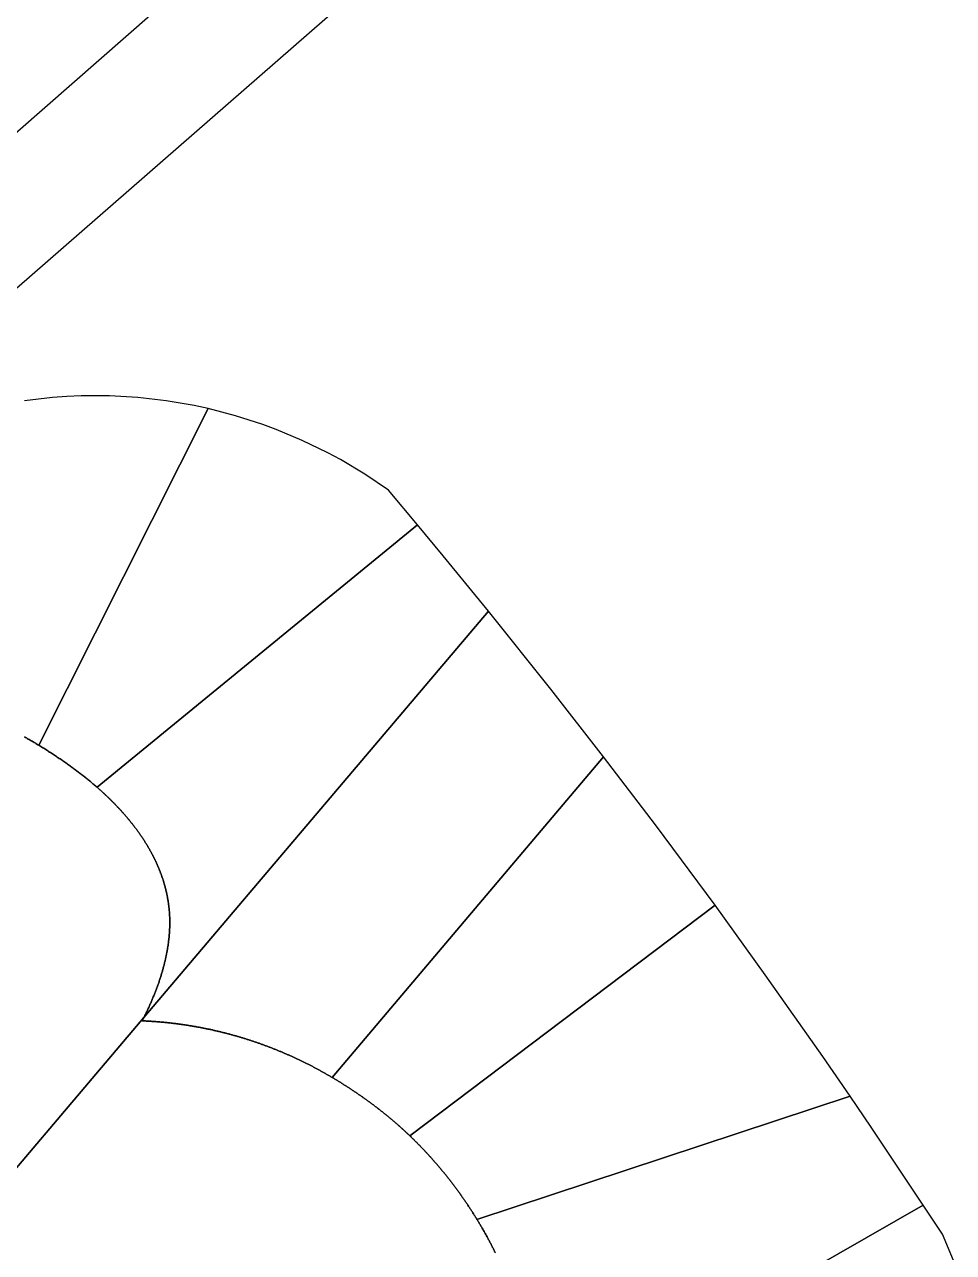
# Model space of a CAD drawing. Header units: millimetres. Extents: x 1811966 to 2218310, y 20519 to 471429.
# Drawn here: x 2134004 to 2192451, y 208720 to 286002 of the extents above; entities that cross this region are included whole.
import ezdxf

# ---------------------------------------------------------------- set-up
doc = ezdxf.new("R2010")
doc.units = ezdxf.units.MM
doc.layers.add('CLOSED_AREAS', color=7, linetype='Continuous')

msp = doc.modelspace()

# ---------------------------------------------------------------- linework, layer by layer
at = {"layer": 'CLOSED_AREAS'}
for points in [[(2182852.714, 322486.623), (2125069.815, 271825.383), (2119270.349, 271825.554), (2118654.031, 270562.615), (2116154.583, 267352.507), (2114441.373, 265249.749), (2112691.252, 263177.615), (2109541.388, 259627.005), (2106283.169, 256175.533), (2103406.557, 253298.557), (2099955.495, 250039.917), (2096405.272, 246889.597), (2092759.283, 243850.629), (2089560.579, 241336.621), (2085746.071, 238512.062), (2082408.252, 236185.918)], [(2130342.043, 266683.977), (2187766.598, 316782.946)], [(2133993.871, 241171.131), (2134055.263, 241136.829), (2134116.517, 241102.403), (2134177.63, 241067.851), (2134238.601, 241033.172), (2134299.429, 240998.363), (2134360.111, 240963.422), (2134420.646, 240928.349), (2134481.033, 240893.141), (2134541.269, 240857.796), (2134601.354, 240822.312), (2134661.285, 240786.688), (2134721.061, 240750.923), (2134780.681, 240715.013), (2134840.142, 240678.957), (2134899.443, 240642.754), (2145552.958, 261834.996), (2144678.028, 262023.715), (2142913.893, 262326.451), (2141135.438, 262528.818), (2139348.382, 262630.166), (2137558.454, 262630.166), (2136664.202, 262592.149), (2135771.397, 262528.818), (2133992.942, 262326.451)], [(2128844.596, 208570.07), (2141513.28, 223509.358), (2141519.504, 223521.776), (2141547.361, 223577.761), (2141575.013, 223633.744), (2141602.458, 223689.725), (2141629.694, 223745.701), (2141656.722, 223801.674), (2141683.54, 223857.642), (2141710.147, 223913.606), (2141736.542, 223969.564), (2141762.724, 224025.516), (2141788.693, 224081.462), (2141814.447, 224137.401), (2141839.986, 224193.333), (2141865.307, 224249.257), (2141890.412, 224305.173), (2141915.297, 224361.08), (2141939.964, 224416.977), (2141964.409, 224472.865), (2141988.634, 224528.743), (2142012.636, 224584.61), (2142036.414, 224640.466), (2142059.969, 224696.31), (2142083.298, 224752.142), (2142106.401, 224807.961), (2142129.277, 224863.768), (2142151.924, 224919.56), (2142174.343, 224975.339), (2142196.531, 225031.103), (2142218.488, 225086.851), (2142240.214, 225142.585), (2142261.706, 225198.302), (2142282.965, 225254.003), (2142303.989, 225309.686), (2142324.776, 225365.353), (2142345.328, 225421.001), (2142365.641, 225476.631), (2142385.715, 225532.242), (2142405.55, 225587.833), (2142425.145, 225643.404), (2142444.497, 225698.956), (2142463.608, 225754.486), (2142482.474, 225809.995), (2142501.096, 225865.482), (2142519.473, 225920.946), (2142537.603, 225976.388), (2142555.486, 226031.807), (2142573.121, 226087.201), (2142590.506, 226142.572), (2142607.641, 226197.917), (2142624.525, 226253.238), (2142641.157, 226308.532), (2142657.536, 226363.801), (2142673.66, 226419.043), (2142689.53, 226474.257), (2142705.143, 226529.444), (2142720.5, 226584.603), (2142735.598, 226639.733), (2142750.438, 226694.834), (2142765.017, 226749.905), (2142779.336, 226804.946), (2142793.394, 226859.957), (2142806.299, 226911.364), (2142818.975, 226962.743), (2142831.419, 227014.094), (2142843.631, 227065.417), (2142855.61, 227116.711), (2142867.355, 227167.976), (2142878.866, 227219.211), (2142890.142, 227270.417), (2142901.182, 227321.592), (2142911.985, 227372.736), (2142922.551, 227423.849), (2142932.878, 227474.931), (2142942.966, 227525.981), (2142952.814, 227576.999), (2142962.422, 227627.983), (2142971.788, 227678.935), (2142980.912, 227729.853), (2142989.793, 227780.738), (2142998.43, 227831.588), (2143006.822, 227882.403), (2143014.969, 227933.183), (2143022.869, 227983.928), (2143030.523, 228034.637), (2143037.929, 228085.309), (2143045.086, 228135.945), (2143051.994, 228186.544), (2143058.652, 228237.105), (2143065.059, 228287.629), (2143071.215, 228338.114), (2143077.118, 228388.561), (2143082.767, 228438.968), (2143088.163, 228489.336), (2143093.303, 228539.665), (2143098.189, 228589.953), (2143102.817, 228640.2), (2143107.189, 228690.406), (2143111.302, 228740.571), (2143115.157, 228790.694), (2143118.752, 228840.775), (2143122.087, 228890.814), (2143125.161, 228940.809), (2143127.973, 228990.761), (2143130.522, 229040.669), (2143132.807, 229090.532), (2143134.829, 229140.352), (2143136.585, 229190.126), (2143138.076, 229239.855), (2143139.299, 229289.538), (2143140.256, 229339.175), (2143140.944, 229388.765), (2143141.364, 229438.308), (2143141.513, 229487.804), (2143141.392, 229537.252), (2143141, 229586.652), (2143140.335, 229636.004), (2143139.398, 229685.306), (2143138.187, 229734.559), (2143136.701, 229783.763), (2143134.941, 229832.916), (2143132.904, 229882.018), (2143130.59, 229931.07), (2143127.999, 229980.071), (2143125.129, 230029.019), (2143121.98, 230077.916), (2143119.579, 230112.537), (2143117.037, 230147.132), (2143114.355, 230181.7), (2143111.533, 230216.241), (2143108.572, 230250.756), (2143105.47, 230285.244), (2143102.229, 230319.705), (2143098.849, 230354.14), (2143095.33, 230388.548), (2143091.673, 230422.929), (2143087.877, 230457.283), (2143083.943, 230491.611), (2143079.87, 230525.911), (2143075.66, 230560.185), (2143071.313, 230594.432), (2143066.828, 230628.652), (2143062.207, 230662.844), (2143057.448, 230697.01), (2143052.553, 230731.149), (2143047.521, 230765.261), (2143042.354, 230799.345), (2143037.05, 230833.403), (2143031.611, 230867.433), (2143026.037, 230901.437), (2143020.327, 230935.413), (2143014.482, 230969.362), (2143008.503, 231003.283), (2143002.389, 231037.178), (2142996.141, 231071.045), (2142989.759, 231104.885), (2142983.243, 231138.697), (2142976.594, 231172.482), (2142969.811, 231206.24), (2142962.895, 231239.97), (2142955.846, 231273.673), (2142948.665, 231307.348), (2142941.351, 231340.996), (2142933.906, 231374.616), (2142926.328, 231408.209), (2142918.618, 231441.774), (2142910.778, 231475.312), (2142902.805, 231508.822), (2142894.702, 231542.304), (2142886.469, 231575.759), (2142878.104, 231609.186), (2142869.61, 231642.585), (2142860.985, 231675.956), (2142852.231, 231709.3), (2142843.347, 231742.616), (2142834.333, 231775.904), (2142825.191, 231809.164), (2142815.919, 231842.396), (2142806.519, 231875.6), (2142796.991, 231908.777), (2142787.334, 231941.925), (2142777.55, 231975.046), (2142767.637, 232008.138), (2142757.597, 232041.202), (2142747.43, 232074.239), (2142737.136, 232107.247), (2142726.715, 232140.227), (2142716.168, 232173.179), (2142705.494, 232206.102), (2142694.694, 232238.998), (2142683.769, 232271.865), (2142672.718, 232304.704), (2142661.541, 232337.515), (2142650.239, 232370.297), (2142638.812, 232403.051), (2142627.261, 232435.777), (2142615.585, 232468.474), (2142603.785, 232501.143), (2142591.861, 232533.783), (2142579.813, 232566.395), (2142567.642, 232598.979), (2142555.347, 232631.534), (2142542.929, 232664.06), (2142530.389, 232696.558), (2142517.726, 232729.027), (2142504.94, 232761.468), (2142492.032, 232793.88), (2142479.003, 232826.263), (2142465.852, 232858.618), (2142452.579, 232890.944), (2142439.185, 232923.241), (2142425.671, 232955.509), (2142412.035, 232987.749), (2142398.279, 233019.959), (2142384.403, 233052.141), (2142370.407, 233084.294), (2142356.291, 233116.418), (2142342.055, 233148.513), (2142327.7, 233180.579), (2142313.226, 233212.616), (2142298.634, 233244.624), (2142283.922, 233276.603), (2142269.092, 233308.553), (2142254.144, 233340.474), (2142239.078, 233372.366), (2142223.895, 233404.228), (2142208.594, 233436.062), (2142193.175, 233467.866), (2142177.64, 233499.641), (2142161.988, 233531.387), (2142146.219, 233563.103), (2142130.334, 233594.79), (2142114.333, 233626.448), (2142098.217, 233658.077), (2142081.984, 233689.676), (2142065.636, 233721.245), (2142049.173, 233752.786), (2142032.596, 233784.296), (2142015.903, 233815.778), (2141999.096, 233847.229), (2141982.175, 233878.652), (2141965.14, 233910.044), (2141947.992, 233941.407), (2141930.729, 233972.741), (2141913.354, 234004.044), (2141895.865, 234035.318), (2141878.264, 234066.563), (2141860.55, 234097.777), (2141842.724, 234128.962), (2141824.785, 234160.117), (2141806.735, 234191.243), (2141788.573, 234222.338), (2141770.3, 234253.404), (2141751.916, 234284.44), (2141733.42, 234315.445), (2141714.814, 234346.421), (2141696.098, 234377.367), (2141677.271, 234408.283), (2141658.334, 234439.169), (2141639.288, 234470.025), (2141620.132, 234500.851), (2141600.866, 234531.647), (2141581.492, 234562.412), (2141562.009, 234593.148), (2141542.417, 234623.853), (2141522.717, 234654.528), (2141502.908, 234685.173), (2141482.992, 234715.787), (2141462.968, 234746.372), (2141442.837, 234776.926), (2141422.598, 234807.449), (2141402.253, 234837.943), (2141381.8, 234868.406), (2141361.242, 234898.838), (2141340.576, 234929.24), (2141319.805, 234959.612), (2141298.929, 234989.953), (2141277.946, 235020.264), (2141256.858, 235050.544), (2141235.665, 235080.794), (2141214.368, 235111.013), (2141192.965, 235141.201), (2141171.458, 235171.359), (2141149.847, 235201.486), (2141128.132, 235231.582), (2141106.314, 235261.647), (2141084.392, 235291.682), (2141062.366, 235321.686), (2141040.238, 235351.66), (2141018.007, 235381.602), (2140995.673, 235411.514), (2140973.237, 235441.394), (2140950.699, 235471.244), (2140928.059, 235501.063), (2140905.318, 235530.851), (2140882.475, 235560.608), (2140859.531, 235590.334), (2140836.486, 235620.029), (2140813.341, 235649.692), (2140790.094, 235679.325), (2140766.748, 235708.927), (2140743.302, 235738.497), (2140719.756, 235768.036), (2140696.111, 235797.545), (2140672.366, 235827.021), (2140648.522, 235856.467), (2140624.579, 235885.881), (2140600.538, 235915.264), (2140576.399, 235944.616), (2140552.161, 235973.936), (2140527.826, 236003.225), (2140503.392, 236032.483), (2140478.862, 236061.709), (2140454.234, 236090.904), (2140429.509, 236120.067), (2140404.688, 236149.199), (2140379.77, 236178.299), (2140354.756, 236207.368), (2140329.646, 236236.405), (2140304.44, 236265.41), (2140279.139, 236294.384), (2140253.742, 236323.326), (2140228.25, 236352.236), (2140202.663, 236381.115), (2140176.982, 236409.962), (2140151.206, 236438.777), (2140125.336, 236467.56), (2140099.373, 236496.312), (2140073.315, 236525.032), (2140047.164, 236553.719), (2140020.92, 236582.375), (2139994.583, 236610.999), (2139968.153, 236639.591), (2139941.631, 236668.151), (2139915.016, 236696.679), (2139888.31, 236725.175), (2139861.511, 236753.639), (2139834.621, 236782.071), (2139807.64, 236810.471), (2139780.567, 236838.838), (2139753.404, 236867.174), (2139726.149, 236895.477), (2139698.805, 236923.748), (2139671.37, 236951.987), (2139643.846, 236980.193), (2139616.231, 237008.367), (2139588.527, 237036.509), (2139560.734, 237064.619), (2139532.852, 237092.696), (2139504.881, 237120.741), (2139476.822, 237148.753), (2139448.674, 237176.733), (2139420.438, 237204.68), (2139392.114, 237232.595), (2139363.703, 237260.478), (2139335.204, 237288.327), (2139306.619, 237316.145), (2139277.946, 237343.929), (2139249.186, 237371.681), (2139220.34, 237399.4), (2139191.408, 237427.087), (2139162.39, 237454.741), (2139133.286, 237482.362), (2139104.097, 237509.95), (2139074.822, 237537.506), (2139045.462, 237565.029), (2139016.018, 237592.519), (2138986.488, 237619.976), (2138956.875, 237647.4), (2138927.177, 237674.791), (2138897.396, 237702.149), (2138867.531, 237729.475), (2138837.582, 237756.767), (2138807.55, 237784.026), (2138777.435, 237811.252), (2138747.238, 237838.445), (2138716.958, 237865.605), (2138686.596, 237892.732), (2138656.151, 237919.826), (2138625.625, 237946.887), (2138595.018, 237973.914), (2138564.329, 238000.908), (2138513.474, 238045.392), (2138462.385, 238089.761), (2138411.063, 238134.016), (2138359.511, 238178.157), (2138307.728, 238222.185), (2138255.717, 238266.101), (2138203.479, 238309.905), (2138151.016, 238353.597), (2138098.329, 238397.179), (2138045.419, 238440.651), (2137992.289, 238484.014), (2137938.94, 238527.269), (2137885.372, 238570.415), (2137831.589, 238613.454), (2137777.59, 238656.386), (2137723.378, 238699.213), (2137668.954, 238741.934), (2137614.319, 238784.55), (2137559.476, 238827.062), (2137504.425, 238869.471), (2137449.169, 238911.776), (2137393.707, 238953.98), (2137338.043, 238996.082), (2137282.178, 239038.083), (2137226.112, 239079.984), (2137169.848, 239121.786), (2137113.387, 239163.488), (2137056.73, 239205.092), (2136999.879, 239246.598), (2136942.836, 239288.007), (2136885.602, 239329.32), (2136828.178, 239370.537), (2136770.566, 239411.659), (2136712.767, 239452.687), (2136654.784, 239493.62), (2136596.617, 239534.461), (2136538.267, 239575.208), (2136479.738, 239615.864), (2136421.028, 239656.429), (2136362.142, 239696.903), (2136303.079, 239737.287), (2136243.841, 239777.581), (2136184.431, 239817.787), (2136124.848, 239857.905), (2136065.096, 239897.936), (2136005.175, 239937.879), (2135945.086, 239977.737), (2135884.832, 240017.509), (2135824.414, 240057.196), (2135763.833, 240096.799), (2135703.09, 240136.318), (2135642.188, 240175.754), (2135581.128, 240215.108), (2135519.91, 240254.381), (2135458.538, 240293.572), (2135397.012, 240332.683), (2135335.333, 240371.714), (2135273.504, 240410.666), (2135211.525, 240449.54), (2135149.398, 240488.336), (2135087.125, 240527.055), (2135024.708, 240565.697), (2134962.146, 240604.263), (2134899.443, 240642.754), (2134840.142, 240678.957), (2134780.681, 240715.013), (2134721.061, 240750.923), (2134661.285, 240786.688), (2134601.354, 240822.312), (2134541.269, 240857.796), (2134481.033, 240893.141), (2134420.646, 240928.349), (2134360.111, 240963.422), (2134299.429, 240998.363), (2134238.601, 241033.172), (2134177.63, 241067.851), (2134116.517, 241102.403), (2134055.263, 241136.829), (2133993.871, 241171.131)], [(2163627.598, 208692.719), (2163603.701, 208741.772), (2163579.689, 208790.778), (2163555.564, 208839.736), (2163531.325, 208888.646), (2163506.972, 208937.509), (2163482.505, 208986.324), (2163457.925, 209035.09), (2163433.232, 209083.808), (2163408.425, 209132.477), (2163383.506, 209181.097), (2163358.474, 209229.668), (2163333.329, 209278.19), (2163308.071, 209326.663), (2163282.701, 209375.085), (2163257.219, 209423.458), (2163231.624, 209471.78), (2163205.918, 209520.053), (2163180.099, 209568.274), (2163154.169, 209616.445), (2163128.127, 209664.565), (2163101.974, 209712.633), (2163075.71, 209760.651), (2163049.334, 209808.616), (2163022.847, 209856.53), (2162996.25, 209904.392), (2162969.541, 209952.201), (2162942.723, 209999.958), (2162915.793, 210047.663), (2162888.754, 210095.314), (2162861.604, 210142.913), (2162834.344, 210190.458), (2162806.974, 210237.95), (2162779.494, 210285.388), (2162751.905, 210332.772), (2162724.207, 210380.102), (2162696.399, 210427.377), (2162668.481, 210474.599), (2162640.455, 210521.765), (2162612.32, 210568.876), (2162584.076, 210615.933), (2162555.724, 210662.934), (2162527.263, 210709.879), (2162498.693, 210756.769), (2162470.016, 210803.602), (2162442.625, 210848.128), (2162415.143, 210892.612), (2162387.569, 210937.053), (2162359.904, 210981.453), (2162332.147, 211025.81), (2162304.299, 211070.124), (2162276.359, 211114.395), (2162248.328, 211158.623), (2162220.206, 211202.807), (2162191.994, 211246.946), (2162163.69, 211291.042), (2162135.295, 211335.092), (2162106.809, 211379.098), (2162078.233, 211423.058), (2162049.566, 211466.973), (2162020.808, 211510.842), (2161991.96, 211554.665), (2161963.022, 211598.442), (2161933.993, 211642.171), (2161904.874, 211685.854), (2161875.664, 211729.489), (2161846.365, 211773.077), (2161816.975, 211816.616), (2161787.496, 211860.108), (2161757.926, 211903.55), (2161728.267, 211946.944), (2161698.518, 211990.289), (2161668.68, 212033.585), (2161638.752, 212076.83), (2161608.734, 212120.026), (2161578.627, 212163.171), (2161548.431, 212206.266), (2161518.145, 212249.309), (2161487.77, 212292.301), (2161457.306, 212335.242), (2161426.753, 212378.131), (2161396.112, 212420.968), (2161365.381, 212463.753), (2161334.561, 212506.484), (2161303.653, 212549.163), (2161272.656, 212591.788), (2161241.571, 212634.36), (2161210.397, 212676.877), (2161179.135, 212719.341), (2161147.784, 212761.75), (2161116.345, 212804.104), (2161084.818, 212846.403), (2161053.203, 212888.646), (2161021.5, 212930.834), (2160989.709, 212972.966), (2160957.83, 213015.041), (2160925.864, 213057.06), (2160893.809, 213099.022), (2160861.667, 213140.926), (2160829.438, 213182.773), (2160797.121, 213224.563), (2160764.717, 213266.294), (2160732.225, 213307.967), (2160699.646, 213349.581), (2160666.98, 213391.135), (2160634.227, 213432.631), (2160601.387, 213474.067), (2160568.46, 213515.443), (2160535.446, 213556.759), (2160502.346, 213598.014), (2160469.159, 213639.209), (2160435.885, 213680.342), (2160402.525, 213721.414), (2160369.078, 213762.425), (2160335.545, 213803.373), (2160301.925, 213844.259), (2160268.22, 213885.082), (2160234.428, 213925.843), (2160200.55, 213966.54), (2160166.586, 214007.173), (2160132.537, 214047.743), (2160098.401, 214088.249), (2160064.18, 214128.69), (2160029.873, 214169.067), (2159995.481, 214209.379), (2159961.003, 214249.625), (2159926.439, 214289.806), (2159891.791, 214329.921), (2159857.057, 214369.969), (2159822.237, 214409.951), (2159787.333, 214449.867), (2159752.344, 214489.715), (2159717.269, 214529.496), (2159682.11, 214569.209), (2159646.866, 214608.854), (2159611.538, 214648.431), (2159576.124, 214687.939), (2159540.626, 214727.378), (2159505.044, 214766.748), (2159469.377, 214806.049), (2159433.626, 214845.28), (2159397.791, 214884.441), (2159361.871, 214923.531), (2159325.868, 214962.551), (2159289.78, 215001.499), (2159253.608, 215040.377), (2159217.353, 215079.182), (2159181.014, 215117.916), (2159144.591, 215156.578), (2159108.084, 215195.167), (2159071.494, 215233.684), (2159034.82, 215272.127), (2158998.063, 215310.497), (2158961.223, 215348.793), (2158924.3, 215387.016), (2158887.293, 215425.164), (2158850.203, 215463.237), (2158813.03, 215501.236), (2158775.775, 215539.159), (2158738.436, 215577.007), (2158701.015, 215614.779), (2158663.511, 215652.475), (2158625.924, 215690.095), (2158588.255, 215727.638), (2158550.504, 215765.104), (2158512.67, 215802.493), (2158474.753, 215839.804), (2158436.755, 215877.037), (2158398.674, 215914.192), (2158360.512, 215951.269), (2158322.267, 215988.267), (2158283.94, 216025.186), (2158245.532, 216062.025), (2158211.241, 216094.779), (2158176.878, 216127.469), (2158142.445, 216160.094), (2158107.94, 216192.655), (2158073.365, 216225.152), (2158038.72, 216257.585), (2158004.005, 216289.953), (2157969.221, 216322.257), (2157934.367, 216354.497), (2157899.443, 216386.673), (2157864.451, 216418.784), (2157829.389, 216450.832), (2157794.26, 216482.815), (2157759.062, 216514.733), (2157723.796, 216546.588), (2157688.462, 216578.378), (2157653.061, 216610.104), (2157617.593, 216641.765), (2157582.057, 216673.363), (2157546.455, 216704.896), (2157510.787, 216736.364), (2157475.052, 216767.769), (2157439.251, 216799.109), (2157403.384, 216830.385), (2157367.452, 216861.597), (2157331.455, 216892.744), (2157295.392, 216923.827), (2157259.265, 216954.846), (2157223.073, 216985.8), (2157186.817, 217016.69), (2157150.497, 217047.516), (2157114.114, 217078.278), (2157077.667, 217108.975), (2157041.156, 217139.608), (2157004.583, 217170.176), (2156967.946, 217200.681), (2156931.247, 217231.121), (2156894.486, 217261.496), (2156857.663, 217291.807), (2156820.778, 217322.054), (2156783.832, 217352.237), (2156746.824, 217382.355), (2156709.756, 217412.409), (2156672.626, 217442.399), (2156635.436, 217472.324), (2156598.186, 217502.185), (2156560.876, 217531.982), (2156523.506, 217561.714), (2156486.076, 217591.382), (2156448.587, 217620.985), (2156411.039, 217650.525), (2156373.433, 217679.999), (2156335.767, 217709.41), (2156298.044, 217738.756), (2156260.262, 217768.038), (2156222.423, 217797.255), (2156184.526, 217826.408), (2156146.572, 217855.497), (2156108.561, 217884.521), (2156070.493, 217913.481), (2156032.368, 217942.376), (2155994.187, 217971.207), (2155955.951, 217999.974), (2155917.658, 218028.676), (2155879.31, 218057.314), (2155840.906, 218085.888), (2155802.448, 218114.397), (2155763.934, 218142.842), (2155725.366, 218171.222), (2155686.744, 218199.538), (2155648.068, 218227.789), (2155609.338, 218255.976), (2155570.554, 218284.099), (2155531.717, 218312.157), (2155492.827, 218340.151), (2155453.884, 218368.081), (2155414.889, 218395.945), (2155375.841, 218423.746), (2155336.741, 218451.482), (2155297.59, 218479.154), (2155258.386, 218506.761), (2155219.132, 218534.304), (2155179.826, 218561.782), (2155140.47, 218589.196), (2155101.063, 218616.546), (2155061.606, 218643.831), (2155022.098, 218671.051), (2154982.541, 218698.208), (2154942.935, 218725.299), (2154903.279, 218752.326), (2154863.573, 218779.289), (2154823.819, 218806.188), (2154784.017, 218833.021), (2154744.166, 218859.791), (2154704.267, 218886.496), (2154664.32, 218913.136), (2154624.326, 218939.712), (2154584.284, 218966.223), (2154544.195, 218992.67), (2154504.06, 219019.053), (2154463.878, 219045.371), (2154423.649, 219071.624), (2154383.374, 219097.814), (2154343.054, 219123.938), (2154302.688, 219149.998), (2154262.276, 219175.994), (2154221.82, 219201.925), (2154181.319, 219227.791), (2154140.773, 219253.593), (2154100.182, 219279.331), (2154059.548, 219305.004), (2154018.87, 219330.612), (2153978.148, 219356.156), (2153937.383, 219381.636), (2153896.574, 219407.051), (2153855.723, 219432.401), (2153814.829, 219457.687), (2153773.893, 219482.908), (2153732.915, 219508.065), (2153691.895, 219533.157), (2153650.833, 219558.185), (2153609.73, 219583.148), (2153568.586, 219608.047), (2153527.401, 219632.881), (2153486.175, 219657.65), (2153444.909, 219682.355), (2153403.603, 219706.996), (2153362.257, 219731.572), (2153320.818, 219756.107), (2153279.329, 219780.568), (2153237.789, 219804.955), (2153196.2, 219829.267), (2153154.56, 219853.506), (2153112.871, 219877.669), (2153071.132, 219901.758), (2153029.343, 219925.773), (2152987.504, 219949.713), (2152945.617, 219973.577), (2152903.68, 219997.367), (2152861.693, 220021.082), (2152819.658, 220044.721), (2152777.574, 220068.285), (2152735.44, 220091.774), (2152693.258, 220115.187), (2152651.028, 220138.524), (2152608.748, 220161.786), (2152566.42, 220184.971), (2152524.044, 220208.081), (2152481.62, 220231.114), (2152439.147, 220254.072), (2152396.626, 220276.953), (2152354.058, 220299.758), (2152311.441, 220322.486), (2152268.777, 220345.137), (2152226.065, 220367.712), (2152183.306, 220390.21), (2152140.499, 220412.631), (2152097.645, 220434.975), (2152054.744, 220457.241), (2152011.796, 220479.431), (2151968.8, 220501.543), (2151925.758, 220523.577), (2151882.669, 220545.534), (2151839.534, 220567.413), (2151796.351, 220589.215), (2151753.123, 220610.938), (2151709.848, 220632.583), (2151666.526, 220654.151), (2151623.159, 220675.64), (2151579.745, 220697.05), (2151536.286, 220718.382), (2151492.781, 220739.636), (2151449.23, 220760.811), (2151405.633, 220781.907), (2151361.991, 220802.924), (2151318.304, 220823.862), (2151274.571, 220844.722), (2151230.793, 220865.501), (2151186.97, 220886.202), (2151143.102, 220906.823), (2151099.189, 220927.365), (2151055.232, 220947.827), (2151011.23, 220968.209), (2150967.183, 220988.511), (2150923.092, 221008.733), (2150878.956, 221028.876), (2150834.776, 221048.938), (2150790.552, 221068.919), (2150746.284, 221088.821), (2150701.972, 221108.641), (2150657.617, 221128.382), (2150613.217, 221148.041), (2150568.774, 221167.62), (2150524.288, 221187.117), (2150479.758, 221206.534), (2150435.185, 221225.869), (2150390.569, 221245.124), (2150345.91, 221264.296), (2150301.207, 221283.388), (2150256.462, 221302.397), (2150211.674, 221321.325), (2150166.844, 221340.172), (2150121.971, 221358.936), (2150077.055, 221377.618), (2150032.097, 221396.218), (2149987.097, 221414.736), (2149942.055, 221433.172), (2149896.971, 221451.525), (2149851.845, 221469.796), (2149806.677, 221487.983), (2149761.468, 221506.089), (2149716.217, 221524.111), (2149670.924, 221542.05), (2149625.59, 221559.906), (2149580.215, 221577.679), (2149534.799, 221595.369), (2149489.341, 221612.975), (2149443.843, 221630.497), (2149398.304, 221647.936), (2149352.724, 221665.292), (2149307.104, 221682.563), (2149261.443, 221699.751), (2149215.741, 221716.854), (2149170, 221733.873), (2149124.218, 221750.808), (2149078.396, 221767.659), (2149032.534, 221784.425), (2148986.632, 221801.106), (2148940.69, 221817.703), (2148894.709, 221834.215), (2148848.688, 221850.642), (2148802.628, 221866.984), (2148756.528, 221883.24), (2148710.389, 221899.412), (2148664.211, 221915.498), (2148617.994, 221931.499), (2148571.738, 221947.414), (2148525.443, 221963.243), (2148479.11, 221978.987), (2148432.738, 221994.644), (2148386.327, 222010.216), (2148339.878, 222025.702), (2148293.391, 222041.101), (2148246.865, 222056.414), (2148200.302, 222071.641), (2148153.7, 222086.781), (2148107.061, 222101.834), (2148060.383, 222116.801), (2148013.669, 222131.681), (2147966.916, 222146.473), (2147920.127, 222161.179), (2147873.299, 222175.797), (2147826.435, 222190.329), (2147779.534, 222204.772), (2147732.595, 222219.129), (2147685.62, 222233.397), (2147638.608, 222247.578), (2147591.559, 222261.671), (2147544.473, 222275.677), (2147497.351, 222289.594), (2147450.193, 222303.422), (2147402.998, 222317.163), (2147355.768, 222330.815), (2147308.501, 222344.379), (2147261.198, 222357.854), (2147213.859, 222371.241), (2147166.485, 222384.539), (2147119.075, 222397.747), (2147071.63, 222410.867), (2147024.149, 222423.898), (2146976.632, 222436.839), (2146929.081, 222449.691), (2146881.494, 222462.453), (2146833.873, 222475.126), (2146786.216, 222487.71), (2146738.525, 222500.203), (2146690.799, 222512.607), (2146643.039, 222524.921), (2146595.244, 222537.144), (2146547.414, 222549.278), (2146499.551, 222561.321), (2146451.653, 222573.273), (2146403.721, 222585.135), (2146355.756, 222596.907), (2146307.756, 222608.587), (2146259.723, 222620.177), (2146211.656, 222631.676), (2146163.556, 222643.084), (2146115.422, 222654.4), (2146067.255, 222665.626), (2146019.054, 222676.76), (2145970.821, 222687.802), (2145922.555, 222698.753), (2145874.256, 222709.612), (2145825.924, 222720.379), (2145777.559, 222731.055), (2145729.162, 222741.638), (2145680.732, 222752.129), (2145632.27, 222762.528), (2145583.776, 222772.835), (2145535.249, 222783.049), (2145486.691, 222793.17), (2145438.101, 222803.199), (2145389.479, 222813.135), (2145340.825, 222822.978), (2145292.139, 222832.728), (2145243.422, 222842.385), (2145194.674, 222851.949), (2145145.894, 222861.419), (2145097.084, 222870.796), (2145048.242, 222880.079), (2144999.369, 222889.269), (2144950.465, 222898.365), (2144901.531, 222907.367), (2144852.566, 222916.275), (2144803.57, 222925.09), (2144754.544, 222933.809), (2144705.488, 222942.435), (2144656.401, 222950.966), (2144607.285, 222959.403), (2144558.138, 222967.745), (2144508.961, 222975.992), (2144459.755, 222984.144), (2144410.519, 222992.202), (2144361.253, 223000.164), (2144311.958, 223008.032), (2144262.633, 223015.804), (2144213.279, 223023.48), (2144163.896, 223031.061), (2144114.484, 223038.547), (2144065.044, 223045.937), (2144015.574, 223053.231), (2143966.075, 223060.429), (2143916.548, 223067.531), (2143866.992, 223074.537), (2143817.408, 223081.446), (2143767.796, 223088.26), (2143718.155, 223094.976), (2143668.486, 223101.597), (2143618.79, 223108.12), (2143569.065, 223114.547), (2143519.313, 223120.877), (2143469.533, 223127.11), (2143419.725, 223133.246), (2143369.89, 223139.285), (2143320.027, 223145.226), (2143270.138, 223151.07), (2143220.221, 223156.816), (2143170.277, 223162.465), (2143120.306, 223168.016), (2143070.309, 223173.469), (2143020.284, 223178.824), (2142970.233, 223184.081), (2142920.156, 223189.24), (2142870.052, 223194.301), (2142819.922, 223199.263), (2142769.765, 223204.127), (2142719.583, 223208.892), (2142669.374, 223213.558), (2142619.14, 223218.126), (2142568.88, 223222.594), (2142518.594, 223226.964), (2142468.283, 223231.234), (2142417.946, 223235.406), (2142367.584, 223239.477), (2142317.197, 223243.45), (2142266.785, 223247.322), (2142216.347, 223251.096), (2142165.885, 223254.769), (2142115.398, 223258.342), (2142064.886, 223261.816), (2142014.349, 223265.189), (2141963.789, 223268.462), (2141913.203, 223271.634), (2141862.594, 223274.707), (2141811.96, 223277.678), (2141761.302, 223280.549), (2141710.62, 223283.32), (2141659.915, 223285.989), (2141609.185, 223288.557), (2141558.432, 223291.025), (2141507.655, 223293.391), (2141456.855, 223295.655), (2141406.032, 223297.819), (2141434.704, 223353.809), (2141463.174, 223409.799), (2141491.441, 223465.788), (2141513.28, 223509.358), (2128844.596, 208570.07)], [(2165889.265, 197562.994), (2190557.321, 211704.72), (2187282.731, 216606.802), (2185949.207, 218552.182), (2162470.016, 210803.602), (2162498.693, 210756.769), (2162527.263, 210709.879), (2162555.724, 210662.934), (2162584.076, 210615.933), (2162612.32, 210568.876), (2162640.455, 210521.765), (2162668.481, 210474.599), (2162696.399, 210427.377), (2162724.207, 210380.102), (2162751.905, 210332.772), (2162779.494, 210285.388), (2162806.974, 210237.95), (2162834.344, 210190.458), (2162861.604, 210142.913), (2162888.754, 210095.314), (2162915.793, 210047.663), (2162942.723, 209999.958), (2162969.541, 209952.201), (2162996.25, 209904.392), (2163022.847, 209856.53), (2163049.334, 209808.616), (2163075.71, 209760.651), (2163101.974, 209712.633), (2163128.127, 209664.565), (2163154.169, 209616.445), (2163180.099, 209568.274), (2163205.918, 209520.053), (2163231.624, 209471.78), (2163257.219, 209423.458), (2163282.701, 209375.085), (2163308.071, 209326.663), (2163333.329, 209278.19), (2163358.474, 209229.668), (2163383.506, 209181.097), (2163408.425, 209132.477), (2163433.232, 209083.808), (2163457.925, 209035.09), (2163482.505, 208986.324), (2163506.972, 208937.509), (2163531.325, 208888.646), (2163555.564, 208839.736), (2163579.689, 208790.778), (2163603.701, 208741.772), (2163627.598, 208692.719)], [(2192451.491, 208202.722), (2191760.677, 209869.963), (2190557.321, 211704.72), (2165889.265, 197562.994)]]:
    msp.add_lwpolyline(points, dxfattribs=at)
for points in [[(2145552.958, 261834.996), (2134899.443, 240642.754), (2134962.146, 240604.263), (2135024.708, 240565.697), (2135087.125, 240527.055), (2135149.398, 240488.336), (2135211.525, 240449.54), (2135273.504, 240410.666), (2135335.333, 240371.714), (2135397.012, 240332.683), (2135458.538, 240293.572), (2135519.91, 240254.381), (2135581.128, 240215.108), (2135642.188, 240175.754), (2135703.09, 240136.318), (2135763.833, 240096.799), (2135824.414, 240057.196), (2135884.832, 240017.509), (2135945.086, 239977.737), (2136005.175, 239937.879), (2136065.096, 239897.936), (2136124.848, 239857.905), (2136184.431, 239817.787), (2136243.841, 239777.581), (2136303.079, 239737.287), (2136362.142, 239696.903), (2136421.028, 239656.429), (2136479.738, 239615.864), (2136538.267, 239575.208), (2136596.617, 239534.461), (2136654.784, 239493.62), (2136712.767, 239452.687), (2136770.566, 239411.659), (2136828.178, 239370.537), (2136885.602, 239329.32), (2136942.836, 239288.007), (2136999.879, 239246.598), (2137056.73, 239205.092), (2137113.387, 239163.488), (2137169.848, 239121.786), (2137226.112, 239079.984), (2137282.178, 239038.083), (2137338.043, 238996.082), (2137393.707, 238953.98), (2137449.169, 238911.776), (2137504.425, 238869.471), (2137559.476, 238827.062), (2137614.319, 238784.55), (2137668.954, 238741.934), (2137723.378, 238699.213), (2137777.59, 238656.386), (2137831.589, 238613.454), (2137885.372, 238570.415), (2137938.94, 238527.269), (2137992.289, 238484.014), (2138045.419, 238440.651), (2138098.329, 238397.179), (2138151.016, 238353.597), (2138203.479, 238309.905), (2138255.717, 238266.101), (2138307.728, 238222.185), (2138359.511, 238178.157), (2138411.063, 238134.016), (2138462.385, 238089.761), (2138513.474, 238045.392), (2138564.329, 238000.908), (2158721.55, 254517.931), (2156895.329, 256703.319), (2155412.831, 257706.336), (2153875.911, 258623.806), (2153088.59, 259049.525), (2151479.35, 259833.234), (2149828.321, 260524.584), (2148988.788, 260834.907), (2147285.045, 261383.621)], [(2158721.55, 254517.931), (2138564.329, 238000.908), (2138595.018, 237973.914), (2138625.625, 237946.887), (2138656.151, 237919.826), (2138686.596, 237892.732), (2138716.958, 237865.605), (2138747.238, 237838.445), (2138777.435, 237811.252), (2138807.55, 237784.026), (2138837.582, 237756.767), (2138867.531, 237729.475), (2138897.396, 237702.149), (2138927.177, 237674.791), (2138956.875, 237647.4), (2138986.488, 237619.976), (2139016.018, 237592.519), (2139045.462, 237565.029), (2139074.822, 237537.506), (2139104.097, 237509.95), (2139133.286, 237482.362), (2139162.39, 237454.741), (2139191.408, 237427.087), (2139220.34, 237399.4), (2139249.186, 237371.681), (2139277.946, 237343.929), (2139306.619, 237316.145), (2139335.204, 237288.327), (2139363.703, 237260.478), (2139392.114, 237232.595), (2139420.438, 237204.68), (2139448.674, 237176.733), (2139476.822, 237148.753), (2139504.881, 237120.741), (2139532.852, 237092.696), (2139560.734, 237064.619), (2139588.527, 237036.509), (2139616.231, 237008.367), (2139643.846, 236980.193), (2139671.37, 236951.987), (2139698.805, 236923.748), (2139726.149, 236895.477), (2139753.404, 236867.174), (2139780.567, 236838.838), (2139807.64, 236810.471), (2139834.621, 236782.071), (2139861.511, 236753.639), (2139888.31, 236725.175), (2139915.016, 236696.679), (2139941.631, 236668.151), (2139968.153, 236639.591), (2139994.583, 236610.999), (2140020.92, 236582.375), (2140047.164, 236553.719), (2140073.315, 236525.032), (2140099.373, 236496.312), (2140125.336, 236467.56), (2140151.206, 236438.777), (2140176.982, 236409.962), (2140202.663, 236381.115), (2140228.25, 236352.236), (2140253.742, 236323.326), (2140279.139, 236294.384), (2140304.44, 236265.41), (2140329.646, 236236.405), (2140354.756, 236207.368), (2140379.77, 236178.299), (2140404.688, 236149.199), (2140429.509, 236120.067), (2140454.234, 236090.904), (2140478.862, 236061.709), (2140503.392, 236032.483), (2140527.826, 236003.225), (2140552.161, 235973.936), (2140576.399, 235944.616), (2140600.538, 235915.264), (2140624.579, 235885.881), (2140648.522, 235856.467), (2140672.366, 235827.021), (2140696.111, 235797.545), (2140719.756, 235768.036), (2140743.302, 235738.497), (2140766.748, 235708.927), (2140790.094, 235679.325), (2140813.341, 235649.692), (2140836.486, 235620.029), (2140859.531, 235590.334), (2140882.475, 235560.608), (2140905.318, 235530.851), (2140928.059, 235501.063), (2140950.699, 235471.244), (2140973.237, 235441.394), (2140995.673, 235411.514), (2141018.007, 235381.602), (2141040.238, 235351.66), (2141062.366, 235321.686), (2141084.392, 235291.682), (2141106.314, 235261.647), (2141128.132, 235231.582), (2141149.847, 235201.486), (2141171.458, 235171.359), (2141192.965, 235141.201), (2141214.368, 235111.013), (2141235.665, 235080.794), (2141256.858, 235050.544), (2141277.946, 235020.264), (2141298.929, 234989.953), (2141319.805, 234959.612), (2141340.576, 234929.24), (2141361.242, 234898.838), (2141381.8, 234868.406), (2141402.253, 234837.943), (2141422.598, 234807.449), (2141442.837, 234776.926), (2141462.968, 234746.372), (2141482.992, 234715.787), (2141502.908, 234685.173), (2141522.717, 234654.528), (2141542.417, 234623.853), (2141562.009, 234593.148), (2141581.492, 234562.412), (2141600.866, 234531.647), (2141620.132, 234500.851), (2141639.288, 234470.025), (2141658.334, 234439.169), (2141677.271, 234408.283), (2141696.098, 234377.367), (2141714.814, 234346.421), (2141733.42, 234315.445), (2141751.916, 234284.44), (2141770.3, 234253.404), (2141788.573, 234222.338), (2141806.735, 234191.243), (2141824.785, 234160.117), (2141842.724, 234128.962), (2141860.55, 234097.777), (2141878.264, 234066.563), (2141895.865, 234035.318), (2141913.354, 234004.044), (2141930.729, 233972.741), (2141947.992, 233941.407), (2141965.14, 233910.044), (2141982.175, 233878.652), (2141999.096, 233847.229), (2142015.903, 233815.778), (2142032.596, 233784.296), (2142049.173, 233752.786), (2142065.636, 233721.245), (2142081.984, 233689.676), (2142098.217, 233658.077), (2142114.333, 233626.448), (2142130.334, 233594.79), (2142146.219, 233563.103), (2142161.988, 233531.387), (2142177.64, 233499.641), (2142193.175, 233467.866), (2142208.594, 233436.062), (2142223.895, 233404.228), (2142239.078, 233372.366), (2142254.144, 233340.474), (2142269.092, 233308.553), (2142283.922, 233276.603), (2142298.634, 233244.624), (2142313.226, 233212.616), (2142327.7, 233180.579), (2142342.055, 233148.513), (2142356.291, 233116.418), (2142370.407, 233084.294), (2142384.403, 233052.141), (2142398.279, 233019.959), (2142412.035, 232987.749), (2142425.671, 232955.509), (2142439.185, 232923.241), (2142452.579, 232890.944), (2142465.852, 232858.618), (2142479.003, 232826.263), (2142492.032, 232793.88), (2142504.94, 232761.468), (2142517.726, 232729.027), (2142530.389, 232696.558), (2142542.929, 232664.06), (2142555.347, 232631.534), (2142567.642, 232598.979), (2142579.813, 232566.395), (2142591.861, 232533.783), (2142603.785, 232501.143), (2142615.585, 232468.474), (2142627.261, 232435.777), (2142638.812, 232403.051), (2142650.239, 232370.297), (2142661.541, 232337.515), (2142672.718, 232304.704), (2142683.769, 232271.865), (2142694.694, 232238.998), (2142705.494, 232206.102), (2142716.168, 232173.179), (2142726.715, 232140.227), (2142737.136, 232107.247), (2142747.43, 232074.239), (2142757.597, 232041.202), (2142767.637, 232008.138), (2142777.55, 231975.046), (2142787.334, 231941.925), (2142796.991, 231908.777), (2142806.519, 231875.6), (2142815.919, 231842.396), (2142825.191, 231809.164), (2142834.333, 231775.904), (2142843.347, 231742.616), (2142852.231, 231709.3), (2142860.985, 231675.956), (2142869.61, 231642.585), (2142878.104, 231609.186), (2142886.469, 231575.759), (2142894.702, 231542.304), (2142902.805, 231508.822), (2142910.778, 231475.312), (2142918.618, 231441.774), (2142926.328, 231408.209), (2142933.906, 231374.616), (2142941.351, 231340.996), (2142948.665, 231307.348), (2142955.846, 231273.673), (2142962.895, 231239.97), (2142969.811, 231206.24), (2142976.594, 231172.482), (2142983.243, 231138.697), (2142989.759, 231104.885), (2142996.141, 231071.045), (2143002.389, 231037.178), (2143008.503, 231003.283), (2143014.482, 230969.362), (2143020.327, 230935.413), (2143026.037, 230901.437), (2143031.611, 230867.433), (2143037.05, 230833.403), (2143042.354, 230799.345), (2143047.521, 230765.261), (2143052.553, 230731.149), (2143057.448, 230697.01), (2143062.207, 230662.844), (2143066.828, 230628.652), (2143071.313, 230594.432), (2143075.66, 230560.185), (2143079.87, 230525.911), (2143083.943, 230491.611), (2143087.877, 230457.283), (2143091.673, 230422.929), (2143095.33, 230388.548), (2143098.849, 230354.14), (2143102.229, 230319.705), (2143105.47, 230285.244), (2143108.572, 230250.756), (2143111.533, 230216.241), (2143114.355, 230181.7), (2143117.037, 230147.132), (2143119.579, 230112.537), (2143121.98, 230077.916), (2143125.129, 230029.019), (2143127.999, 229980.071), (2143130.59, 229931.07), (2143132.904, 229882.018), (2143134.941, 229832.916), (2143136.701, 229783.763), (2143138.187, 229734.559), (2143139.398, 229685.306), (2143140.335, 229636.004), (2143141, 229586.652), (2143141.392, 229537.252), (2143141.513, 229487.804), (2143141.364, 229438.308), (2143140.944, 229388.765), (2143140.256, 229339.175), (2143139.299, 229289.538), (2143138.076, 229239.855), (2143136.585, 229190.126), (2143134.829, 229140.352), (2143132.807, 229090.532), (2143130.522, 229040.669), (2143127.973, 228990.761), (2143125.161, 228940.809), (2143122.087, 228890.814), (2143118.752, 228840.775), (2143115.157, 228790.694), (2143111.302, 228740.571), (2143107.189, 228690.406), (2143102.817, 228640.2), (2143098.189, 228589.953), (2143093.303, 228539.665), (2143088.163, 228489.336), (2143082.767, 228438.968), (2143077.118, 228388.561), (2143071.215, 228338.114), (2143065.059, 228287.629), (2143058.652, 228237.105), (2143051.994, 228186.544), (2143045.086, 228135.945), (2143037.929, 228085.309), (2143030.523, 228034.637), (2143022.869, 227983.928), (2143014.969, 227933.183), (2143006.822, 227882.403), (2142998.43, 227831.588), (2142989.793, 227780.738), (2142980.912, 227729.853), (2142971.788, 227678.935), (2142962.422, 227627.983), (2142952.814, 227576.999), (2142942.966, 227525.981), (2142932.878, 227474.931), (2142922.551, 227423.849), (2142911.985, 227372.736), (2142901.182, 227321.592), (2142890.142, 227270.417), (2142878.866, 227219.211), (2142867.355, 227167.976), (2142855.61, 227116.711), (2142843.631, 227065.417), (2142831.419, 227014.094), (2142818.975, 226962.743), (2142806.299, 226911.364), (2142793.394, 226859.957), (2142779.336, 226804.946), (2142765.017, 226749.905), (2142750.438, 226694.834), (2142735.598, 226639.733), (2142720.5, 226584.603), (2142705.143, 226529.444), (2142689.53, 226474.257), (2142673.66, 226419.043), (2142657.536, 226363.801), (2142641.157, 226308.532), (2142624.525, 226253.238), (2142607.641, 226197.917), (2142590.506, 226142.572), (2142573.121, 226087.201), (2142555.486, 226031.807), (2142537.603, 225976.388), (2142519.473, 225920.946), (2142501.096, 225865.482), (2142482.474, 225809.995), (2142463.608, 225754.486), (2142444.497, 225698.956), (2142425.145, 225643.404), (2142405.55, 225587.833), (2142385.715, 225532.242), (2142365.641, 225476.631), (2142345.328, 225421.001), (2142324.776, 225365.353), (2142303.989, 225309.686), (2142282.965, 225254.003), (2142261.706, 225198.302), (2142240.214, 225142.585), (2142218.488, 225086.851), (2142196.531, 225031.103), (2142174.343, 224975.339), (2142151.924, 224919.56), (2142129.277, 224863.768), (2142106.401, 224807.961), (2142083.298, 224752.142), (2142059.969, 224696.31), (2142036.414, 224640.466), (2142012.636, 224584.61), (2141988.634, 224528.743), (2141964.409, 224472.865), (2141939.964, 224416.977), (2141915.297, 224361.08), (2141890.412, 224305.173), (2141865.307, 224249.257), (2141839.986, 224193.333), (2141814.447, 224137.401), (2141788.693, 224081.462), (2141762.724, 224025.516), (2141736.542, 223969.564), (2141710.147, 223913.606), (2141683.54, 223857.642), (2141656.722, 223801.674), (2141629.694, 223745.701), (2141602.458, 223689.725), (2141575.013, 223633.744), (2141547.361, 223577.761), (2141519.504, 223521.776), (2141513.28, 223509.358), (2163200.947, 249084.099), (2160353.443, 252565.089)], [(2163200.947, 249084.099), (2141513.28, 223509.358), (2141491.441, 223465.788), (2141463.174, 223409.799), (2141434.704, 223353.809), (2141406.032, 223297.819), (2141456.855, 223295.655), (2141507.655, 223293.391), (2141558.432, 223291.025), (2141609.185, 223288.557), (2141659.915, 223285.989), (2141710.62, 223283.32), (2141761.302, 223280.549), (2141811.96, 223277.678), (2141862.594, 223274.707), (2141913.203, 223271.634), (2141963.789, 223268.462), (2142014.349, 223265.189), (2142064.886, 223261.816), (2142115.398, 223258.342), (2142165.885, 223254.769), (2142216.347, 223251.096), (2142266.785, 223247.322), (2142317.197, 223243.45), (2142367.584, 223239.477), (2142417.946, 223235.406), (2142468.283, 223231.234), (2142518.594, 223226.964), (2142568.88, 223222.594), (2142619.14, 223218.126), (2142669.374, 223213.558), (2142719.583, 223208.892), (2142769.765, 223204.127), (2142819.922, 223199.263), (2142870.052, 223194.301), (2142920.156, 223189.24), (2142970.233, 223184.081), (2143020.284, 223178.824), (2143070.309, 223173.469), (2143120.306, 223168.016), (2143170.277, 223162.465), (2143220.221, 223156.816), (2143270.138, 223151.07), (2143320.027, 223145.226), (2143369.89, 223139.285), (2143419.725, 223133.246), (2143469.533, 223127.11), (2143519.313, 223120.877), (2143569.065, 223114.547), (2143618.79, 223108.12), (2143668.486, 223101.597), (2143718.155, 223094.976), (2143767.796, 223088.26), (2143817.408, 223081.446), (2143866.992, 223074.537), (2143916.548, 223067.531), (2143966.075, 223060.429), (2144015.574, 223053.231), (2144065.044, 223045.937), (2144114.484, 223038.547), (2144163.896, 223031.061), (2144213.279, 223023.48), (2144262.633, 223015.804), (2144311.958, 223008.032), (2144361.253, 223000.164), (2144410.519, 222992.202), (2144459.755, 222984.144), (2144508.961, 222975.992), (2144558.138, 222967.745), (2144607.285, 222959.403), (2144656.401, 222950.966), (2144705.488, 222942.435), (2144754.544, 222933.809), (2144803.57, 222925.09), (2144852.566, 222916.275), (2144901.531, 222907.367), (2144950.465, 222898.365), (2144999.369, 222889.269), (2145048.242, 222880.079), (2145097.084, 222870.796), (2145145.894, 222861.419), (2145194.674, 222851.949), (2145243.422, 222842.385), (2145292.139, 222832.728), (2145340.825, 222822.978), (2145389.479, 222813.135), (2145438.101, 222803.199), (2145486.691, 222793.17), (2145535.249, 222783.049), (2145583.776, 222772.835), (2145632.27, 222762.528), (2145680.732, 222752.129), (2145729.162, 222741.638), (2145777.559, 222731.055), (2145825.924, 222720.379), (2145874.256, 222709.612), (2145922.555, 222698.753), (2145970.821, 222687.802), (2146019.054, 222676.76), (2146067.255, 222665.626), (2146115.422, 222654.4), (2146163.556, 222643.084), (2146211.656, 222631.676), (2146259.723, 222620.177), (2146307.756, 222608.587), (2146355.756, 222596.907), (2146403.721, 222585.135), (2146451.653, 222573.273), (2146499.551, 222561.321), (2146547.414, 222549.278), (2146595.244, 222537.144), (2146643.039, 222524.921), (2146690.799, 222512.607), (2146738.525, 222500.203), (2146786.216, 222487.71), (2146833.873, 222475.126), (2146881.494, 222462.453), (2146929.081, 222449.691), (2146976.632, 222436.839), (2147024.149, 222423.898), (2147071.63, 222410.867), (2147119.075, 222397.747), (2147166.485, 222384.539), (2147213.859, 222371.241), (2147261.198, 222357.854), (2147308.501, 222344.379), (2147355.768, 222330.815), (2147402.998, 222317.163), (2147450.193, 222303.422), (2147497.351, 222289.594), (2147544.473, 222275.677), (2147591.559, 222261.671), (2147638.608, 222247.578), (2147685.62, 222233.397), (2147732.595, 222219.129), (2147779.534, 222204.772), (2147826.435, 222190.329), (2147873.299, 222175.797), (2147920.127, 222161.179), (2147966.916, 222146.473), (2148013.669, 222131.681), (2148060.383, 222116.801), (2148107.061, 222101.834), (2148153.7, 222086.781), (2148200.302, 222071.641), (2148246.865, 222056.414), (2148293.391, 222041.101), (2148339.878, 222025.702), (2148386.327, 222010.216), (2148432.738, 221994.644), (2148479.11, 221978.987), (2148525.443, 221963.243), (2148571.738, 221947.414), (2148617.994, 221931.499), (2148664.211, 221915.498), (2148710.389, 221899.412), (2148756.528, 221883.24), (2148802.628, 221866.984), (2148848.688, 221850.642), (2148894.709, 221834.215), (2148940.69, 221817.703), (2148986.632, 221801.106), (2149032.534, 221784.425), (2149078.396, 221767.659), (2149124.218, 221750.808), (2149170, 221733.873), (2149215.741, 221716.854), (2149261.443, 221699.751), (2149307.104, 221682.563), (2149352.724, 221665.292), (2149398.304, 221647.936), (2149443.843, 221630.497), (2149489.341, 221612.975), (2149534.799, 221595.369), (2149580.215, 221577.679), (2149625.59, 221559.906), (2149670.924, 221542.05), (2149716.217, 221524.111), (2149761.468, 221506.089), (2149806.677, 221487.983), (2149851.845, 221469.796), (2149896.971, 221451.525), (2149942.055, 221433.172), (2149987.097, 221414.736), (2150032.097, 221396.218), (2150077.055, 221377.618), (2150121.971, 221358.936), (2150166.844, 221340.172), (2150211.674, 221321.325), (2150256.462, 221302.397), (2150301.207, 221283.388), (2150345.91, 221264.296), (2150390.569, 221245.124), (2150435.185, 221225.869), (2150479.758, 221206.534), (2150524.288, 221187.117), (2150568.774, 221167.62), (2150613.217, 221148.041), (2150657.617, 221128.382), (2150701.972, 221108.641), (2150746.284, 221088.821), (2150790.552, 221068.919), (2150834.776, 221048.938), (2150878.956, 221028.876), (2150923.092, 221008.733), (2150967.183, 220988.511), (2151011.23, 220968.209), (2151055.232, 220947.827), (2151099.189, 220927.365), (2151143.102, 220906.823), (2151186.97, 220886.202), (2151230.793, 220865.501), (2151274.571, 220844.722), (2151318.304, 220823.862), (2151361.991, 220802.924), (2151405.633, 220781.907), (2151449.23, 220760.811), (2151492.781, 220739.636), (2151536.286, 220718.382), (2151579.745, 220697.05), (2151623.159, 220675.64), (2151666.526, 220654.151), (2151709.848, 220632.583), (2151753.123, 220610.938), (2151796.351, 220589.215), (2151839.534, 220567.413), (2151882.669, 220545.534), (2151925.758, 220523.577), (2151968.8, 220501.543), (2152011.796, 220479.431), (2152054.744, 220457.241), (2152097.645, 220434.975), (2152140.499, 220412.631), (2152183.306, 220390.21), (2152226.065, 220367.712), (2152268.777, 220345.137), (2152311.441, 220322.486), (2152354.058, 220299.758), (2152396.626, 220276.953), (2152439.147, 220254.072), (2152481.62, 220231.114), (2152524.044, 220208.081), (2152566.42, 220184.971), (2152608.748, 220161.786), (2152651.028, 220138.524), (2152693.258, 220115.187), (2152735.44, 220091.774), (2152777.574, 220068.285), (2152819.658, 220044.721), (2152861.693, 220021.082), (2152903.68, 219997.367), (2152945.617, 219973.577), (2152987.504, 219949.713), (2153029.343, 219925.773), (2153071.132, 219901.758), (2153112.871, 219877.669), (2153154.56, 219853.506), (2153196.2, 219829.267), (2153237.789, 219804.955), (2153279.329, 219780.568), (2153320.818, 219756.107), (2153362.257, 219731.572), (2170441.055, 239917.204), (2167126.75, 244171.491)], [(2170441.055, 239917.204), (2153362.257, 219731.572), (2153403.603, 219706.996), (2153444.909, 219682.355), (2153486.175, 219657.65), (2153527.401, 219632.881), (2153568.586, 219608.047), (2153609.73, 219583.148), (2153650.833, 219558.185), (2153691.895, 219533.157), (2153732.915, 219508.065), (2153773.893, 219482.908), (2153814.829, 219457.687), (2153855.723, 219432.401), (2153896.574, 219407.051), (2153937.383, 219381.636), (2153978.148, 219356.156), (2154018.87, 219330.612), (2154059.548, 219305.004), (2154100.182, 219279.331), (2154140.773, 219253.593), (2154181.319, 219227.791), (2154221.82, 219201.925), (2154262.276, 219175.994), (2154302.688, 219149.998), (2154343.054, 219123.938), (2154383.374, 219097.814), (2154423.649, 219071.624), (2154463.878, 219045.371), (2154504.06, 219019.053), (2154544.195, 218992.67), (2154584.284, 218966.223), (2154624.326, 218939.712), (2154664.32, 218913.136), (2154704.267, 218886.496), (2154744.166, 218859.791), (2154784.017, 218833.021), (2154823.819, 218806.188), (2154863.573, 218779.289), (2154903.279, 218752.326), (2154942.935, 218725.299), (2154982.541, 218698.208), (2155022.098, 218671.051), (2155061.606, 218643.831), (2155101.063, 218616.546), (2155140.47, 218589.196), (2155179.826, 218561.782), (2155219.132, 218534.304), (2155258.386, 218506.761), (2155297.59, 218479.154), (2155336.741, 218451.482), (2155375.841, 218423.746), (2155414.889, 218395.945), (2155453.884, 218368.081), (2155492.827, 218340.151), (2155531.717, 218312.157), (2155570.554, 218284.099), (2155609.338, 218255.976), (2155648.068, 218227.789), (2155686.744, 218199.538), (2155725.366, 218171.222), (2155763.934, 218142.842), (2155802.448, 218114.397), (2155840.906, 218085.888), (2155879.31, 218057.314), (2155917.658, 218028.676), (2155955.951, 217999.974), (2155994.187, 217971.207), (2156032.368, 217942.376), (2156070.493, 217913.481), (2156108.561, 217884.521), (2156146.572, 217855.497), (2156184.526, 217826.408), (2156222.423, 217797.255), (2156260.262, 217768.038), (2156298.044, 217738.756), (2156335.767, 217709.41), (2156373.433, 217679.999), (2156411.039, 217650.525), (2156448.587, 217620.985), (2156486.076, 217591.382), (2156523.506, 217561.714), (2156560.876, 217531.982), (2156598.186, 217502.185), (2156635.436, 217472.324), (2156672.626, 217442.399), (2156709.756, 217412.409), (2156746.824, 217382.355), (2156783.832, 217352.237), (2156820.778, 217322.054), (2156857.663, 217291.807), (2156894.486, 217261.496), (2156931.247, 217231.121), (2156967.946, 217200.681), (2157004.583, 217170.176), (2157041.156, 217139.608), (2157077.667, 217108.975), (2157114.114, 217078.278), (2157150.497, 217047.516), (2157186.817, 217016.69), (2157223.073, 216985.8), (2157259.265, 216954.846), (2157295.392, 216923.827), (2157331.455, 216892.744), (2157367.452, 216861.597), (2157403.384, 216830.385), (2157439.251, 216799.109), (2157475.052, 216767.769), (2157510.787, 216736.364), (2157546.455, 216704.896), (2157582.057, 216673.363), (2157617.593, 216641.765), (2157653.061, 216610.104), (2157688.462, 216578.378), (2157723.796, 216546.588), (2157759.062, 216514.733), (2157794.26, 216482.815), (2157829.389, 216450.832), (2157864.451, 216418.784), (2157899.443, 216386.673), (2157934.367, 216354.497), (2157969.221, 216322.257), (2158004.005, 216289.953), (2158038.72, 216257.585), (2158073.365, 216225.152), (2158107.94, 216192.655), (2158142.445, 216160.094), (2158176.878, 216127.469), (2158211.241, 216094.779), (2158245.532, 216062.025), (2177454.028, 230571.434), (2173706.542, 235625.345)], [(2177454.028, 230571.434), (2158245.532, 216062.025), (2158283.94, 216025.186), (2158322.267, 215988.267), (2158360.512, 215951.269), (2158398.674, 215914.192), (2158436.755, 215877.037), (2158474.753, 215839.804), (2158512.67, 215802.493), (2158550.504, 215765.104), (2158588.255, 215727.638), (2158625.924, 215690.095), (2158663.511, 215652.475), (2158701.015, 215614.779), (2158738.436, 215577.007), (2158775.775, 215539.159), (2158813.03, 215501.236), (2158850.203, 215463.237), (2158887.293, 215425.164), (2158924.3, 215387.016), (2158961.223, 215348.793), (2158998.063, 215310.497), (2159034.82, 215272.127), (2159071.494, 215233.684), (2159108.084, 215195.167), (2159144.591, 215156.578), (2159181.014, 215117.916), (2159217.353, 215079.182), (2159253.608, 215040.377), (2159289.78, 215001.499), (2159325.868, 214962.551), (2159361.871, 214923.531), (2159397.791, 214884.441), (2159433.626, 214845.28), (2159469.377, 214806.049), (2159505.044, 214766.748), (2159540.626, 214727.378), (2159576.124, 214687.939), (2159611.538, 214648.431), (2159646.866, 214608.854), (2159682.11, 214569.209), (2159717.269, 214529.496), (2159752.344, 214489.715), (2159787.333, 214449.867), (2159822.237, 214409.951), (2159857.057, 214369.969), (2159891.791, 214329.921), (2159926.439, 214289.806), (2159961.003, 214249.625), (2159995.481, 214209.379), (2160029.873, 214169.067), (2160064.18, 214128.69), (2160098.401, 214088.249), (2160132.537, 214047.743), (2160166.586, 214007.173), (2160200.55, 213966.54), (2160234.428, 213925.843), (2160268.22, 213885.082), (2160301.925, 213844.259), (2160335.545, 213803.373), (2160369.078, 213762.425), (2160402.525, 213721.414), (2160435.885, 213680.342), (2160469.159, 213639.209), (2160502.346, 213598.014), (2160535.446, 213556.759), (2160568.46, 213515.443), (2160601.387, 213474.067), (2160634.227, 213432.631), (2160666.98, 213391.135), (2160699.646, 213349.581), (2160732.225, 213307.967), (2160764.717, 213266.294), (2160797.121, 213224.563), (2160829.438, 213182.773), (2160861.667, 213140.926), (2160893.809, 213099.022), (2160925.864, 213057.06), (2160957.83, 213015.041), (2160989.709, 212972.966), (2161021.5, 212930.834), (2161053.203, 212888.646), (2161084.818, 212846.403), (2161116.345, 212804.104), (2161147.784, 212761.75), (2161179.135, 212719.341), (2161210.397, 212676.877), (2161241.571, 212634.36), (2161272.656, 212591.788), (2161303.653, 212549.163), (2161334.561, 212506.484), (2161365.381, 212463.753), (2161396.112, 212420.968), (2161426.753, 212378.131), (2161457.306, 212335.242), (2161487.77, 212292.301), (2161518.145, 212249.309), (2161548.431, 212206.266), (2161578.627, 212163.171), (2161608.734, 212120.026), (2161638.752, 212076.83), (2161668.68, 212033.585), (2161698.518, 211990.289), (2161728.267, 211946.944), (2161757.926, 211903.55), (2161787.496, 211860.108), (2161816.975, 211816.616), (2161846.365, 211773.077), (2161875.664, 211729.489), (2161904.874, 211685.854), (2161933.993, 211642.171), (2161963.022, 211598.442), (2161991.96, 211554.665), (2162020.808, 211510.842), (2162049.566, 211466.973), (2162078.233, 211423.058), (2162106.809, 211379.098), (2162135.295, 211335.092), (2162163.69, 211291.042), (2162191.994, 211246.946), (2162220.206, 211202.807), (2162248.328, 211158.623), (2162276.359, 211114.395), (2162304.299, 211070.124), (2162332.147, 211025.81), (2162359.904, 210981.453), (2162387.569, 210937.053), (2162415.143, 210892.612), (2162442.625, 210848.128), (2162470.016, 210803.602), (2185949.207, 218552.182), (2184233.59, 221054.968), (2180612.322, 226200.077)]]:
    msp.add_lwpolyline(points, close=True, dxfattribs=at)

doc.saveas('drawing.dxf')
